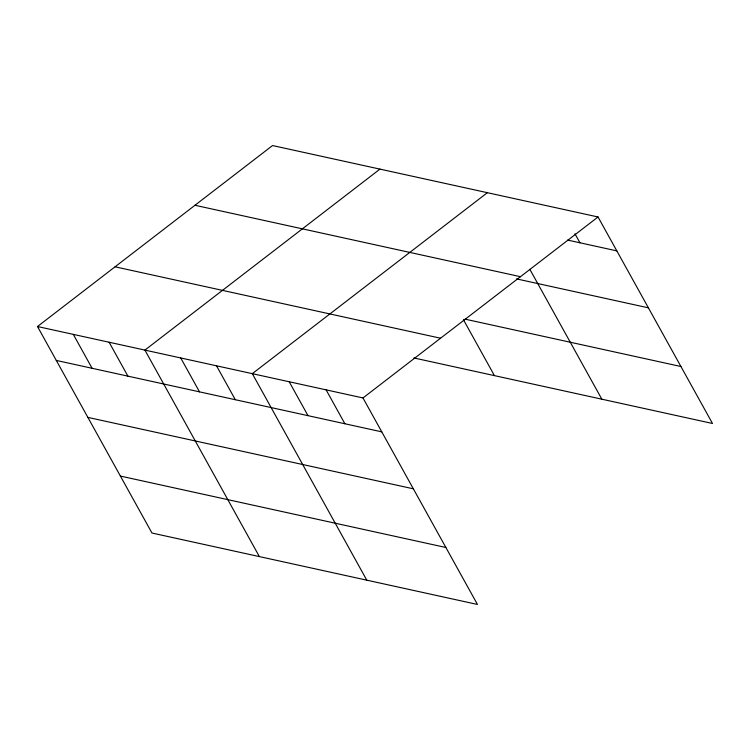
<?xml version="1.0" encoding="UTF-8"?>
<svg xmlns="http://www.w3.org/2000/svg" width="750" height="750" viewBox="0 0 750 750"><rect width="100%" height="100%" fill="white"/><g stroke="black" fill="none" stroke-linecap="round" stroke-linejoin="round"><path stroke-width="1.12" d="M37.5 326.522L362.981 397.95L477.45 604.453L151.969 533.025L37.5 326.522L272.55 145.547L598.031 216.975L712.5 423.478L413.869 357.947M379.959 169.116L144.909 350.091L259.378 556.594M487.369 192.684L252.319 373.659L366.788 580.163M362.981 397.95L598.031 216.975M567.638 240.084L616.828 250.875M194.981 205.275L520.472 276.694M516.478 278.888L648.403 307.838M465.094 319.153L680.925 366.516M115.069 266.803L440.55 338.222M56.297 360.431L381.778 431.85M87.862 417.384L413.353 488.812M120.394 476.072L445.875 547.491M574.959 233.803L579.938 242.784M529.837 269.306L601.838 399.188M463.416 319.678L494.428 375.619M326.1 389.85L344.887 423.759M289.209 381.759L307.997 415.659M216.516 365.803L235.312 399.713M180.712 357.947L199.509 391.856M109.106 342.234L127.903 376.144M73.303 334.378L92.1 368.287"/></g></svg>
